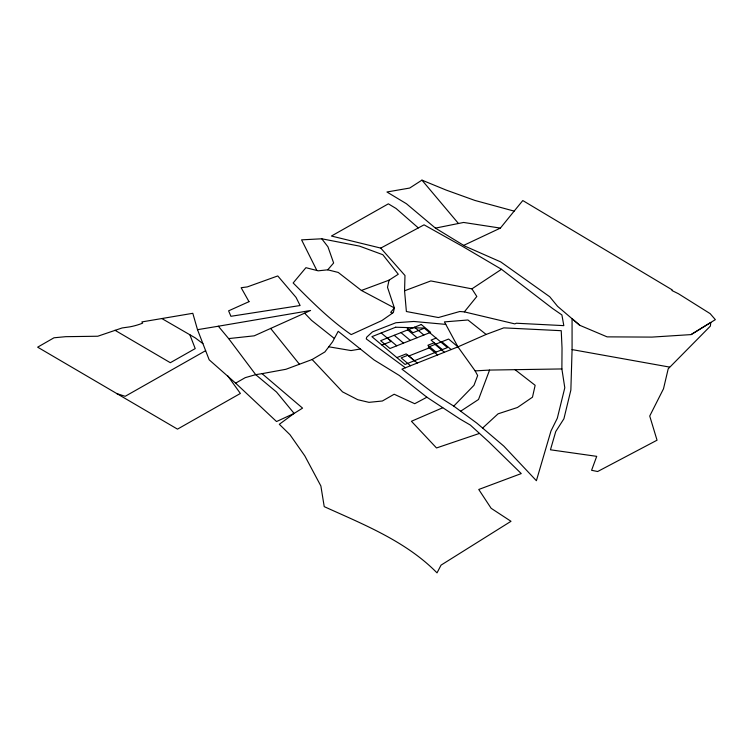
<?xml version="1.0" encoding="UTF-8"?>
<svg xmlns="http://www.w3.org/2000/svg" width="753" height="753" viewBox="0 0 753 753"><rect width="100%" height="100%" fill="white"/><g stroke="black" fill="none" stroke-linecap="round" stroke-linejoin="round"><path stroke-width="1.13" d="M561.879 368.942L562.03 348.037L561.239 330.699L503.795 327.866L486.127 334.436L457.946 346.869L401.923 369.149L434.914 394.271L453.758 406.112L476.847 423.148L503.823 446.124L536.39 480.715L550.989 430.951L557.314 418.216L564.797 387.767L561.879 368.942L489.572 370.071L475.152 370.9L457.946 346.869L444.43 321.898L467.952 319.987L486.127 334.436M380.764 248.095L424.052 224.836L462.521 246.363L501.498 269.301L552.467 308.41L561.898 314.933L563.818 325.635L516.37 323.235L514.807 323.884L464.337 311.883L459.81 311.497L438.397 317.54L406.385 311.516L404.568 290.799L404.982 275.513L380.764 248.095L331.424 236.037L388.35 203.837L396.087 208.496L418.32 227.924M579.772 325.305L572.064 318.717L572.082 349.59L570.859 390.082L563.912 418.772L555.733 431.573L550.452 449.795L596.715 456.346L591.585 470.296L597.656 471.519L657.04 440.204L649.726 416.023L663.506 388.774L668.203 368.819L710.371 326.096L710.794 322.435L691.075 334.596L651.929 337.099L607.106 336.864L579.772 325.305L557.559 306.32L549.746 296.767L500.726 261.912L464.893 246.118L435.422 228.121L406.413 203.724L386.929 191.996L409.679 188.052L421.944 180.136L446.162 190.076L474.879 200.43L514.148 211.113L522.798 200.552L672.222 289.886L671.968 290.545L678.415 293.726L710.126 313.625L715.35 319.649L691.075 334.596M316.872 270.478L301.577 239.859L321.766 238.786L359.473 246.109L382.825 254.712L398.281 274.243L389.047 280.172L387.503 287.317L394.374 307.921L393.367 312.533L381.95 320.524L351.199 334.596C329.852 319.912 311.384 301.313 293.152 282.968L305.916 267.682L318.199 270.826L327.734 269.819L338.229 272.435L361.402 290.46L394.374 307.921L390.713 312.326L392.332 313.257M489.572 370.071L478.522 399.485L460.817 411.1M463.98 245.233L500.378 228.103L514.148 211.113M464.337 311.883L476.818 296.475L471.915 288.86L430.82 280.935L404.568 290.799M327.734 269.819L333.635 262.995L327.931 246.777L321.766 238.786M453.758 406.112L473.985 385.301L477.656 375.549L475.152 370.9M482.56 428.109L498.062 413.83L517.462 407.486L532.475 397.189L535.148 385.31L514.854 369.535M471.915 288.86L501.498 269.301M262.072 373.657L285.971 369.271L312.128 359.52L324.882 351.952L332.61 341.758L338.21 331.311L373.996 359.896L399.259 375.446L426.895 397.217L459.885 418.96L470.324 425.059L489.186 442.237L521.255 473.581L478.757 489.478L491.135 508.294L510.995 521.302L441.051 565.126L437.022 572.864C406.036 541.313 363.821 524.587 324.223 506.637L320.872 485.977L304.814 455.894L289.98 434.716L279.325 424.287L294.122 413.416L302.565 408.126L262.072 373.657L255.7 374.655L245.224 377.658L235.633 383.155L209.174 359.812L197.502 329.682L192.806 313.304L141.856 321.926L142.665 323.112L141.771 323.489A49.227 28.416 0 0 1 129.893 326.849L122.137 327.95L97.777 336.233L65.727 336.676L54 337.786L37.65 347.171L177.492 429.135L240.376 393.461L227.622 375.709M205.635 350.672L125.186 396.304L116.602 393.555M426.895 397.217L414.724 403.702L394.177 394.243L382.373 401.001L368.961 402.347L357.76 399.711L342.54 391.871L312.128 359.52M218.351 326.218L310.575 310.481L254.213 335.829L228.648 338.596L218.351 326.218L197.502 329.682M442.717 407.759L411.43 421.275L436.514 447.96L479.397 433.446M381.94 345.072L391.24 341.373L381.216 332.967M424.344 328.214L412.936 332.751L406.752 327.564M436.128 338.088L431.045 340.111L442.359 349.599M396.878 357.59L406.178 353.891L414.348 360.743M434.199 342.756L427.873 345.269L436.034 352.112M408.879 355.99L429.21 347.905M361.402 290.46L389.047 280.172M435.422 228.121L463.613 222.455L500.378 228.103M360.565 348.968L351.067 350.569L328.807 346.794M445.776 324.392L413.755 321.465L395.918 322.736L372.509 331.866L366.72 337.156L366.25 338.888L405.368 367.765M669.539 367.078L572.082 349.59M161.848 318.547L195.243 337.881L202.905 343.632M114.983 330.266L170.319 362.711L195.215 348.592L189.841 334.709M334.37 338.474L311.507 320.336L304.626 313.154M457.946 346.86L448.609 339.038L428.278 347.124L437.615 354.945M441.832 341.73L451.169 349.561M414.517 327.207L423.854 335.038M435.055 344.432L444.392 352.253M407.74 329.908L417.077 337.73M400.963 332.6L410.3 340.422M394.186 335.292L403.523 343.123M387.409 337.993L396.746 345.815M417.284 363.031L407.947 355.209L401.17 357.901L410.498 365.732M235.633 383.155L276.539 421.548L294.122 413.416L276.52 392.031L255.7 374.655L228.648 338.596M421.944 180.136L458.473 223.519M270.6 328.383L299.44 364.254M249.008 301.661L228.601 310.838L230.917 316.298L300.108 305.53L296.042 297.397L277.763 275.937L247.295 286.912L241.148 287.712L249.008 301.661M395.645 327.226L371.907 336.666L405.039 364.443L447.442 347.575L424.203 328.092L395.645 327.226M421.294 324.515L380.632 340.685L389.969 348.507L430.631 332.337L421.294 324.515"/></g></svg>
